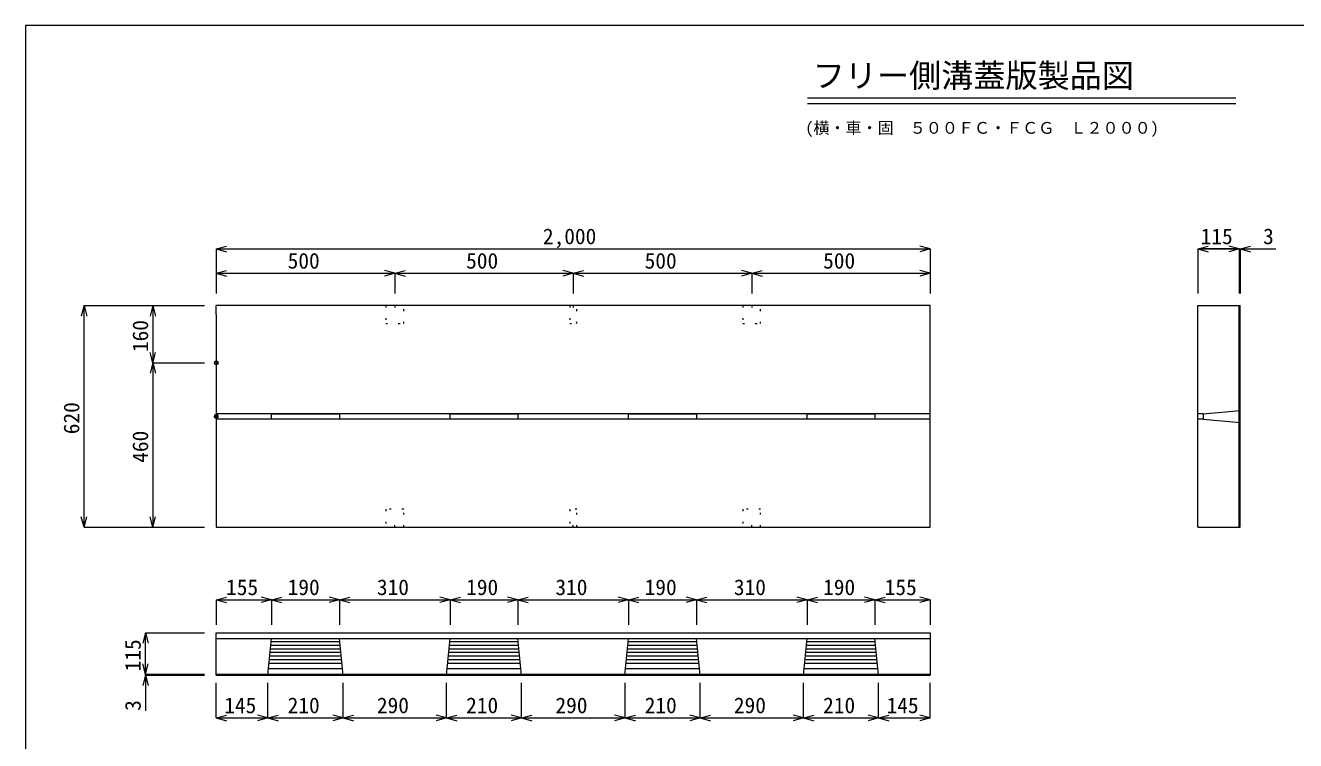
# Model space of a CAD drawing. Units: millimetres, scale not verified. Extents: x 234 to 5784, y 107 to 4112.
# Drawn here: x 234 to 3792, y 2110 to 4112 of the extents above; entities that cross this region are included whole.
import ezdxf
from ezdxf.enums import TextEntityAlignment as Align

# ---------------------------------------------------------------- set-up
doc = ezdxf.new("R2010")
doc.units = ezdxf.units.MM
doc.header["$LTSCALE"] = 20
doc.header["$PDMODE"] = 32
doc.header["$PDSIZE"] = 10
doc.linetypes.add('DOTTED', pattern=[1.75, 0.25, -1.5])
doc.layers.add('0-1', color=7, linetype='Continuous', lineweight=18)
doc.layers.add('0-e', color=7, linetype='Continuous', lineweight=18)
doc.layers.add('0-f', color=7, linetype='Continuous')
doc.styles.add('ＭＳ ゴシック', font='')
doc.styles.get('ＭＳ ゴシック').set_extended_font_data('MS Gothic')

msp = doc.modelspace()

# ---------------------------------------------------------------- linework, layer by layer
at = {"layer": '0-1'}
for p, q in [((768.34, 3486.54), (797.31, 3494.3)), ((2768.34, 3486.54), (2739.36, 3494.3)), ((3518.34, 3486.54), (3547.31, 3494.3)), ((3633.34, 3486.54), (3604.36, 3494.3)), ((3633.34, 3486.54), (3604.36, 3494.3)), ((3636.34, 3486.54), (3665.31, 3494.3)), ((768.34, 3486.54), (2768.34, 3486.54)), ((768.34, 3486.54), (797.31, 3478.77)), ((768.34, 3486.54), (768.34, 3361.95)), ((2768.34, 3486.54), (2739.36, 3478.77)), ((2768.34, 3486.54), (2768.34, 3361.95)), ((3518.34, 3486.54), (3633.34, 3486.54)), ((3518.34, 3486.54), (3547.31, 3478.77)), ((3518.34, 3486.54), (3518.34, 3361.95)), ((3633.34, 3486.54), (3533.34, 3486.54)), ((3633.34, 3486.54), (3604.36, 3478.77)), ((3633.34, 3486.54), (3604.36, 3478.77)), ((3633.34, 3486.54), (3633.34, 3361.95)), ((3633.34, 3486.54), (3636.34, 3486.54)), ((3636.34, 3486.54), (3736.34, 3486.54)), ((3636.34, 3486.54), (3665.31, 3478.77)), ((3636.34, 3486.54), (3636.34, 3361.95)), ((768.34, 3418.21), (797.31, 3425.98)), ((768.34, 3418.21), (1268.34, 3418.21)), ((768.34, 3418.21), (797.31, 3410.45)), ((768.34, 3418.21), (768.34, 3361.95)), ((1268.34, 3418.21), (1239.36, 3425.98)), ((1268.34, 3418.21), (1239.36, 3410.45)), ((1268.34, 3418.21), (1297.31, 3425.98)), ((1268.34, 3418.21), (1268.34, 3361.95)), ((1268.34, 3418.21), (1768.34, 3418.21)), ((1268.34, 3418.21), (1297.31, 3410.45)), ((1768.34, 3418.21), (1739.36, 3425.98)), ((1768.34, 3418.21), (1739.36, 3410.45)), ((1768.34, 3418.21), (1797.31, 3425.98)), ((1768.34, 3418.21), (1768.34, 3361.95)), ((1768.34, 3418.21), (2268.34, 3418.21)), ((1768.34, 3418.21), (1797.31, 3410.45)), ((2268.34, 3418.21), (2239.36, 3425.98)), ((2268.34, 3418.21), (2239.36, 3410.45)), ((2268.34, 3418.21), (2297.31, 3425.98)), ((2268.34, 3418.21), (2268.34, 3361.95)), ((2268.34, 3418.21), (2768.34, 3418.21)), ((2268.34, 3418.21), (2297.31, 3410.45)), ((2768.34, 3418.21), (2739.36, 3425.98)), ((2768.34, 3418.21), (2739.36, 3410.45)), ((2768.34, 3418.21), (2768.34, 3361.95)), ((397.88, 3327.68), (390.11, 3298.7)), ((397.88, 2707.68), (397.88, 3327.68)), ((397.88, 3327.68), (405.64, 3298.7)), ((397.88, 3327.68), (735.47, 3327.68)), ((590.78, 3327.68), (583.02, 3298.7)), ((590.78, 3327.68), (590.78, 3167.68)), ((590.78, 3327.68), (598.55, 3298.7)), ((590.78, 3327.68), (735.47, 3327.68)), ((768.34, 3302.68), (768.34, 3327.68)), ((2768.34, 3327.68), (768.34, 3327.68)), ((2768.34, 2707.68), (2768.34, 3327.68)), ((3518.34, 2707.68), (3518.34, 3327.68)), ((3518.34, 2907.68), (3518.34, 3327.68)), ((3518.34, 2807.68), (3518.34, 3327.68)), ((3518.34, 3327.68), (3636.34, 3327.68)), ((3633.34, 2707.68), (3633.34, 3327.68)), ((3636.34, 2707.68), (3636.34, 3327.68)), ((768.34, 3302.68), (768.34, 2782.68)), ((590.78, 3167.68), (583.02, 3196.66)), ((590.78, 3167.68), (583.02, 3138.7)), ((590.78, 3167.68), (598.55, 3196.66)), ((590.78, 3167.68), (735.47, 3167.68)), ((590.78, 3167.68), (590.78, 2707.68)), ((590.78, 3167.68), (598.55, 3138.7)), ((2768.34, 3025.18), (768.34, 3025.18)), ((768.34, 3025.18), (768.34, 3010.18)), ((923.34, 3025.18), (923.34, 3010.18)), ((1113.34, 3025.18), (1113.34, 3010.18)), ((1423.34, 3025.18), (1423.34, 3010.18)), ((1613.34, 3025.18), (1613.34, 3010.18)), ((1923.34, 3025.18), (1923.34, 3010.18)), ((2113.34, 3025.18), (2113.34, 3010.18)), ((2423.34, 3025.18), (2423.34, 3010.18)), ((2613.34, 3025.18), (2613.34, 3010.18)), ((3533.34, 3025.18), (3518.34, 3025.18)), ((3533.34, 3025.18), (3636.34, 3034.49)), ((3533.34, 3025.18), (3533.34, 3010.18)), ((2768.34, 3010.18), (768.34, 3010.18)), ((3533.34, 3010.18), (3518.34, 3010.18)), ((3533.34, 3010.18), (3636.34, 3000.87)), ((768.34, 2782.68), (768.34, 2707.68)), ((397.88, 2707.68), (390.11, 2736.66)), ((397.88, 2707.68), (405.64, 2736.66)), ((397.88, 2707.68), (735.47, 2707.68)), ((590.78, 2707.68), (583.02, 2736.66)), ((590.78, 2707.68), (598.55, 2736.66)), ((590.78, 2707.68), (735.47, 2707.68)), ((768.34, 2707.68), (2438.31, 2707.68)), ((2438.31, 2707.68), (2768.34, 2707.68)), ((3518.34, 2707.68), (3636.34, 2707.68)), ((768.34, 2504.07), (797.31, 2511.84)), ((768.34, 2504.07), (923.34, 2504.07)), ((768.34, 2504.07), (797.31, 2496.31)), ((768.34, 2504.07), (768.34, 2433.66)), ((923.34, 2504.07), (894.36, 2511.84)), ((923.34, 2504.07), (894.36, 2496.31)), ((923.34, 2504.07), (952.31, 2511.84)), ((923.34, 2504.07), (923.34, 2433.66)), ((923.34, 2504.07), (1113.34, 2504.07)), ((923.34, 2504.07), (952.31, 2496.31)), ((1113.34, 2504.07), (1084.36, 2511.84)), ((1113.34, 2504.07), (1084.36, 2496.31)), ((1113.34, 2504.07), (1142.31, 2511.84)), ((1113.34, 2504.07), (1113.34, 2433.66)), ((1113.34, 2504.07), (1423.34, 2504.07)), ((1113.34, 2504.07), (1142.31, 2496.31)), ((1423.34, 2504.07), (1394.36, 2511.84)), ((1423.34, 2504.07), (1394.36, 2496.31)), ((1423.34, 2504.07), (1452.31, 2511.84)), ((1423.34, 2504.07), (1423.34, 2433.66)), ((1423.34, 2504.07), (1613.34, 2504.07)), ((1423.34, 2504.07), (1452.31, 2496.31)), ((1613.34, 2504.07), (1584.36, 2511.84)), ((1613.34, 2504.07), (1584.36, 2496.31)), ((1613.34, 2504.07), (1642.31, 2511.84)), ((1613.34, 2504.07), (1613.34, 2433.66)), ((1613.34, 2504.07), (1923.34, 2504.07)), ((1613.34, 2504.07), (1642.31, 2496.31)), ((1923.34, 2504.07), (1894.36, 2511.84)), ((1923.34, 2504.07), (1894.36, 2496.31)), ((1923.34, 2504.07), (1952.31, 2511.84)), ((1923.34, 2504.07), (1923.34, 2433.66)), ((1923.34, 2504.07), (2113.34, 2504.07)), ((1923.34, 2504.07), (1952.31, 2496.31)), ((2113.34, 2504.07), (2084.36, 2511.84)), ((2113.34, 2504.07), (2084.36, 2496.31)), ((2113.34, 2504.07), (2142.31, 2511.84)), ((2113.34, 2504.07), (2113.34, 2433.66)), ((2113.34, 2504.07), (2423.34, 2504.07)), ((2113.34, 2504.07), (2142.31, 2496.31)), ((2423.34, 2504.07), (2394.36, 2511.84)), ((2423.34, 2504.07), (2394.36, 2496.31)), ((2423.34, 2504.07), (2452.31, 2511.84)), ((2423.34, 2504.07), (2423.34, 2433.66)), ((2423.34, 2504.07), (2613.34, 2504.07)), ((2423.34, 2504.07), (2452.31, 2496.31)), ((2613.34, 2504.07), (2584.36, 2511.84)), ((2613.34, 2504.07), (2584.36, 2496.31)), ((2613.34, 2504.07), (2642.31, 2511.84)), ((2613.34, 2504.07), (2613.34, 2433.66)), ((2613.34, 2504.07), (2768.34, 2504.07)), ((2613.34, 2504.07), (2642.31, 2496.31)), ((2768.34, 2504.07), (2739.36, 2511.84)), ((2768.34, 2504.07), (2739.36, 2496.31)), ((2768.34, 2504.07), (2768.34, 2433.66)), ((569.96, 2411.17), (562.2, 2382.2)), ((569.96, 2296.17), (569.96, 2411.17)), ((569.96, 2411.17), (577.73, 2382.2)), ((569.96, 2411.17), (735.47, 2411.17)), ((569.96, 2296.17), (569.96, 2396.17)), ((768.34, 2411.17), (2768.34, 2411.17)), ((768.34, 2293.17), (768.34, 2411.17)), ((768.34, 2396.17), (2768.34, 2396.17)), ((913.04, 2293.17), (923.34, 2396.17)), ((1114.34, 2386.17), (922.34, 2386.17)), ((1123.64, 2293.17), (1113.34, 2396.17)), ((1413.04, 2293.17), (1423.34, 2396.17)), ((1614.34, 2386.17), (1422.34, 2386.17)), ((1623.64, 2293.17), (1613.34, 2396.17)), ((1913.04, 2293.17), (1923.34, 2396.17)), ((2114.34, 2386.17), (1922.34, 2386.17)), ((2123.64, 2293.17), (2113.34, 2396.17)), ((2413.04, 2293.17), (2423.34, 2396.17)), ((2614.34, 2386.17), (2422.34, 2386.17)), ((2623.64, 2293.17), (2613.34, 2396.17)), ((2768.34, 2411.17), (2768.34, 2293.17)), ((1117.34, 2356.17), (919.34, 2356.17)), ((1116.34, 2366.17), (920.34, 2366.17)), ((1115.34, 2376.17), (921.34, 2376.17)), ((1617.34, 2356.17), (1419.34, 2356.17)), ((1616.34, 2366.17), (1420.34, 2366.17)), ((1615.34, 2376.17), (1421.34, 2376.17)), ((2117.34, 2356.17), (1919.34, 2356.17)), ((2116.34, 2366.17), (1920.34, 2366.17)), ((2115.34, 2376.17), (1921.34, 2376.17)), ((2617.34, 2356.17), (2419.34, 2356.17)), ((2616.34, 2366.17), (2420.34, 2366.17)), ((2615.34, 2376.17), (2421.34, 2376.17)), ((569.96, 2296.17), (562.2, 2325.15)), ((569.96, 2296.17), (562.2, 2325.15)), ((569.96, 2296.17), (577.73, 2325.15)), ((569.96, 2296.17), (577.73, 2325.15)), ((1120.34, 2326.17), (916.34, 2326.17)), ((1119.34, 2336.17), (917.34, 2336.17)), ((1118.34, 2346.17), (918.34, 2346.17)), ((1620.34, 2326.17), (1416.34, 2326.17)), ((1619.34, 2336.17), (1417.34, 2336.17)), ((1618.34, 2346.17), (1418.34, 2346.17)), ((2120.34, 2326.17), (1916.34, 2326.17)), ((2119.34, 2336.17), (1917.34, 2336.17)), ((2118.34, 2346.17), (1918.34, 2346.17)), ((2620.34, 2326.17), (2416.34, 2326.17)), ((2619.34, 2336.17), (2417.34, 2336.17)), ((2618.34, 2346.17), (2418.34, 2346.17)), ((569.96, 2293.17), (562.2, 2264.2)), ((569.96, 2293.17), (569.96, 2296.17)), ((569.96, 2296.17), (735.47, 2296.17)), ((569.96, 2293.17), (569.96, 2193.17)), ((569.96, 2293.17), (577.73, 2264.2)), ((569.96, 2293.17), (735.47, 2293.17)), ((768.34, 2296.17), (2768.34, 2296.17)), ((768.34, 2293.17), (2768.34, 2293.17)), ((1121.34, 2311.17), (915.34, 2311.17)), ((1621.34, 2311.17), (1415.34, 2311.17)), ((2121.34, 2311.17), (1915.34, 2311.17)), ((2621.34, 2311.17), (2415.34, 2311.17)), ((768.34, 2173.33), (768.34, 2271.49)), ((913.04, 2173.33), (913.04, 2271.49)), ((1123.64, 2173.33), (1123.64, 2271.49)), ((1413.04, 2173.33), (1413.04, 2271.49)), ((1623.64, 2173.33), (1623.64, 2271.49)), ((1913.34, 2173.33), (1913.34, 2271.49)), ((2123.64, 2173.33), (2123.64, 2271.49)), ((2413.04, 2173.33), (2413.04, 2271.49)), ((2623.64, 2173.33), (2623.64, 2271.49)), ((2768.34, 2173.33), (2768.34, 2271.49)), ((768.34, 2173.33), (797.31, 2181.1)), ((768.34, 2173.33), (913.04, 2173.33)), ((768.34, 2173.33), (797.31, 2165.57)), ((913.04, 2173.33), (884.06, 2181.1)), ((913.04, 2173.33), (884.06, 2165.57)), ((913.04, 2173.33), (942.01, 2181.1)), ((913.04, 2173.33), (1123.64, 2173.33)), ((913.04, 2173.33), (942.01, 2165.57)), ((1123.64, 2173.33), (1094.66, 2181.1)), ((1123.64, 2173.33), (1094.66, 2165.57)), ((1123.64, 2173.33), (1152.61, 2181.1)), ((1123.64, 2173.33), (1413.04, 2173.33)), ((1123.64, 2173.33), (1152.61, 2165.57)), ((1413.04, 2173.33), (1384.06, 2181.1)), ((1413.04, 2173.33), (1384.06, 2165.57)), ((1413.04, 2173.33), (1442.01, 2181.1)), ((1413.04, 2173.33), (1623.64, 2173.33)), ((1413.04, 2173.33), (1442.01, 2165.57)), ((1623.64, 2173.33), (1594.66, 2181.1)), ((1623.64, 2173.33), (1594.66, 2165.57)), ((1623.64, 2173.33), (1652.61, 2181.1)), ((1623.64, 2173.33), (1913.34, 2173.33)), ((1623.64, 2173.33), (1652.61, 2165.57)), ((1913.34, 2173.33), (1884.36, 2181.1)), ((1913.34, 2173.33), (1884.36, 2165.57)), ((1913.34, 2173.33), (1942.31, 2181.1)), ((1913.34, 2173.33), (2123.64, 2173.33)), ((1913.34, 2173.33), (1942.31, 2165.57)), ((2123.64, 2173.33), (2094.66, 2181.1)), ((2123.64, 2173.33), (2094.66, 2165.57)), ((2123.64, 2173.33), (2152.61, 2181.1)), ((2123.64, 2173.33), (2413.04, 2173.33)), ((2123.64, 2173.33), (2152.61, 2165.57)), ((2413.04, 2173.33), (2384.06, 2181.1)), ((2413.04, 2173.33), (2384.06, 2165.57)), ((2413.04, 2173.33), (2442.01, 2181.1)), ((2413.04, 2173.33), (2623.64, 2173.33)), ((2413.04, 2173.33), (2442.01, 2165.57)), ((2623.64, 2173.33), (2594.66, 2181.1)), ((2623.64, 2173.33), (2594.66, 2165.57)), ((2623.64, 2173.33), (2652.61, 2181.1)), ((2623.64, 2173.33), (2768.34, 2173.33)), ((2623.64, 2173.33), (2652.61, 2165.57)), ((2768.34, 2173.33), (2739.36, 2181.1)), ((2768.34, 2173.33), (2739.36, 2165.57))]:
    msp.add_line(p, q, dxfattribs=at)
at = {"layer": '0-1', "linetype": 'DOTTED'}
for p, q in [((1293.34, 3327.68), (1243.34, 3327.68)), ((1243.34, 3327.68), (1243.34, 3277.68)), ((1268.34, 3327.68), (1268.34, 3315.95)), ((1293.34, 3277.68), (1293.34, 3327.68)), ((1758.34, 3327.68), (1758.34, 3277.68)), ((1778.34, 3327.68), (1758.34, 3327.68)), ((1768.34, 3327.68), (1768.34, 3315.95)), ((1778.34, 3277.68), (1778.34, 3327.68)), ((2293.34, 3327.68), (2243.34, 3327.68)), ((2243.34, 3327.68), (2243.34, 3277.68)), ((2268.34, 3327.68), (2268.34, 3315.95)), ((2293.34, 3277.68), (2293.34, 3327.68)), ((1243.34, 3277.68), (1293.34, 3277.68)), ((1758.34, 3277.68), (1778.34, 3277.68)), ((2243.34, 3277.68), (2293.34, 3277.68)), ((1293.34, 2757.68), (1243.34, 2757.68)), ((1243.34, 2757.68), (1243.34, 2707.68)), ((1293.34, 2707.68), (1293.34, 2757.68)), ((1758.34, 2757.68), (1758.34, 2707.68)), ((1778.34, 2757.68), (1758.34, 2757.68)), ((1778.34, 2707.68), (1778.34, 2757.68)), ((2293.34, 2757.68), (2243.34, 2757.68)), ((2243.34, 2757.68), (2243.34, 2707.68)), ((2293.34, 2707.68), (2293.34, 2757.68)), ((1243.34, 2707.68), (1293.34, 2707.68)), ((1268.34, 2707.68), (1268.34, 2719.41)), ((1758.34, 2707.68), (1778.34, 2707.68)), ((1768.34, 2707.68), (1768.34, 2719.41)), ((2243.34, 2707.68), (2293.34, 2707.68)), ((2268.34, 2707.68), (2268.34, 2719.41))]:
    msp.add_line(p, q, dxfattribs=at)
at = {"layer": '0-e'}
for p, q in [((233.7, 4112.38), (233.7, 107.38)), ((5783.7, 4112.38), (233.7, 4112.38))]:
    msp.add_line(p, q, dxfattribs=at)
at = {"layer": '0-e', "color": 5}
for p, q in [((2424.17, 3909.14), (3624.17, 3909.14)), ((2424.17, 3894.14), (3624.17, 3894.14))]:
    msp.add_line(p, q, dxfattribs=at)
at = {"layer": '0-f'}
for p in [(768.34, 3167.68), (768.34, 3017.68)]:
    msp.add_point(p, dxfattribs=at)

# ---------------------------------------------------------------- texts
at = {"layer": '0-1', "style": 'ＭＳ ゴシック'}
for s, p in [('2,000', (1683.34, 3486.54)), ('115', (3525.84, 3486.54)), ('3', (3700.83, 3486.64)), ('500', (968.34, 3418.21)), ('500', (1468.34, 3418.21)), ('500', (1968.34, 3418.21)), ('500', (2468.34, 3418.21)), ('155', (795.84, 2504.07)), ('190', (968.34, 2504.07)), ('310', (1218.34, 2504.07)), ('190', (1468.34, 2504.07)), ('310', (1718.34, 2504.07)), ('190', (1968.34, 2504.07)), ('310', (2218.34, 2504.07)), ('190', (2468.34, 2504.07)), ('155', (2640.84, 2504.07)), ('145', (790.69, 2173.33)), ('210', (968.34, 2173.33)), ('290', (1218.34, 2173.33)), ('210', (1468.34, 2173.33)), ('290', (1718.49, 2173.33)), ('210', (1968.49, 2173.33)), ('290', (2218.34, 2173.33)), ('210', (2468.34, 2173.33)), ('145', (2645.99, 2173.33))]:
    msp.add_text(s, height=43.99, dxfattribs=at).set_placement(p, align=Align.BOTTOM_LEFT)
for s, p in [('160', (590.78, 3197.68)), ('620', (397.88, 2967.68)), ('460', (590.78, 2887.68)), ('115', (569.96, 2303.67)), ('3', (569.96, 2193.17))]:
    msp.add_text(s, height=43.99, rotation=90, dxfattribs=at).set_placement(p, align=Align.BOTTOM_LEFT)
at = {"layer": '0-e', "style": 'ＭＳ ゴシック'}
for s, height, p in [('\u3000フリー側溝蓋版製品図\u3000', 65.98, (2349.17, 3919.14)), ('(横・車・固\u3000５００ＦＣ・ＦＣＧ\u3000Ｌ２０００)', 32.99, (2418.54, 3799.14))]:
    msp.add_text(s, height=height, dxfattribs=at).set_placement(p, align=Align.BOTTOM_LEFT)

# ---------------------------------------------------------------- next in the draw order: wipeouts: each hides what was drawn before it
for points in [[(923.34, 3025.18), (1113.34, 3025.18), (1113.34, 3010.18), (923.34, 3010.18)], [(1423.34, 3025.18), (1613.34, 3025.18), (1613.34, 3010.18), (1423.34, 3010.18)], [(1923.34, 3025.18), (2113.34, 3025.18), (2113.34, 3010.18), (1923.34, 3010.18)], [(2423.34, 3025.18), (2613.34, 3025.18), (2613.34, 3010.18), (2423.34, 3010.18)]]:
    msp.add_wipeout(points)

# ---------------------------------------------------------------- next in the draw order: linework, layer by layer
at = {"layer": '0-1'}
for points in [[(923.34, 3025.18), (1113.34, 3025.18), (1113.34, 3010.18), (923.34, 3010.18)], [(1423.34, 3025.18), (1613.34, 3025.18), (1613.34, 3010.18), (1423.34, 3010.18)], [(1923.34, 3025.18), (2113.34, 3025.18), (2113.34, 3010.18), (1923.34, 3010.18)], [(2423.34, 3025.18), (2613.34, 3025.18), (2613.34, 3010.18), (2423.34, 3010.18)]]:
    msp.add_lwpolyline(points, close=True, dxfattribs=at)

doc.saveas('drawing.dxf')
